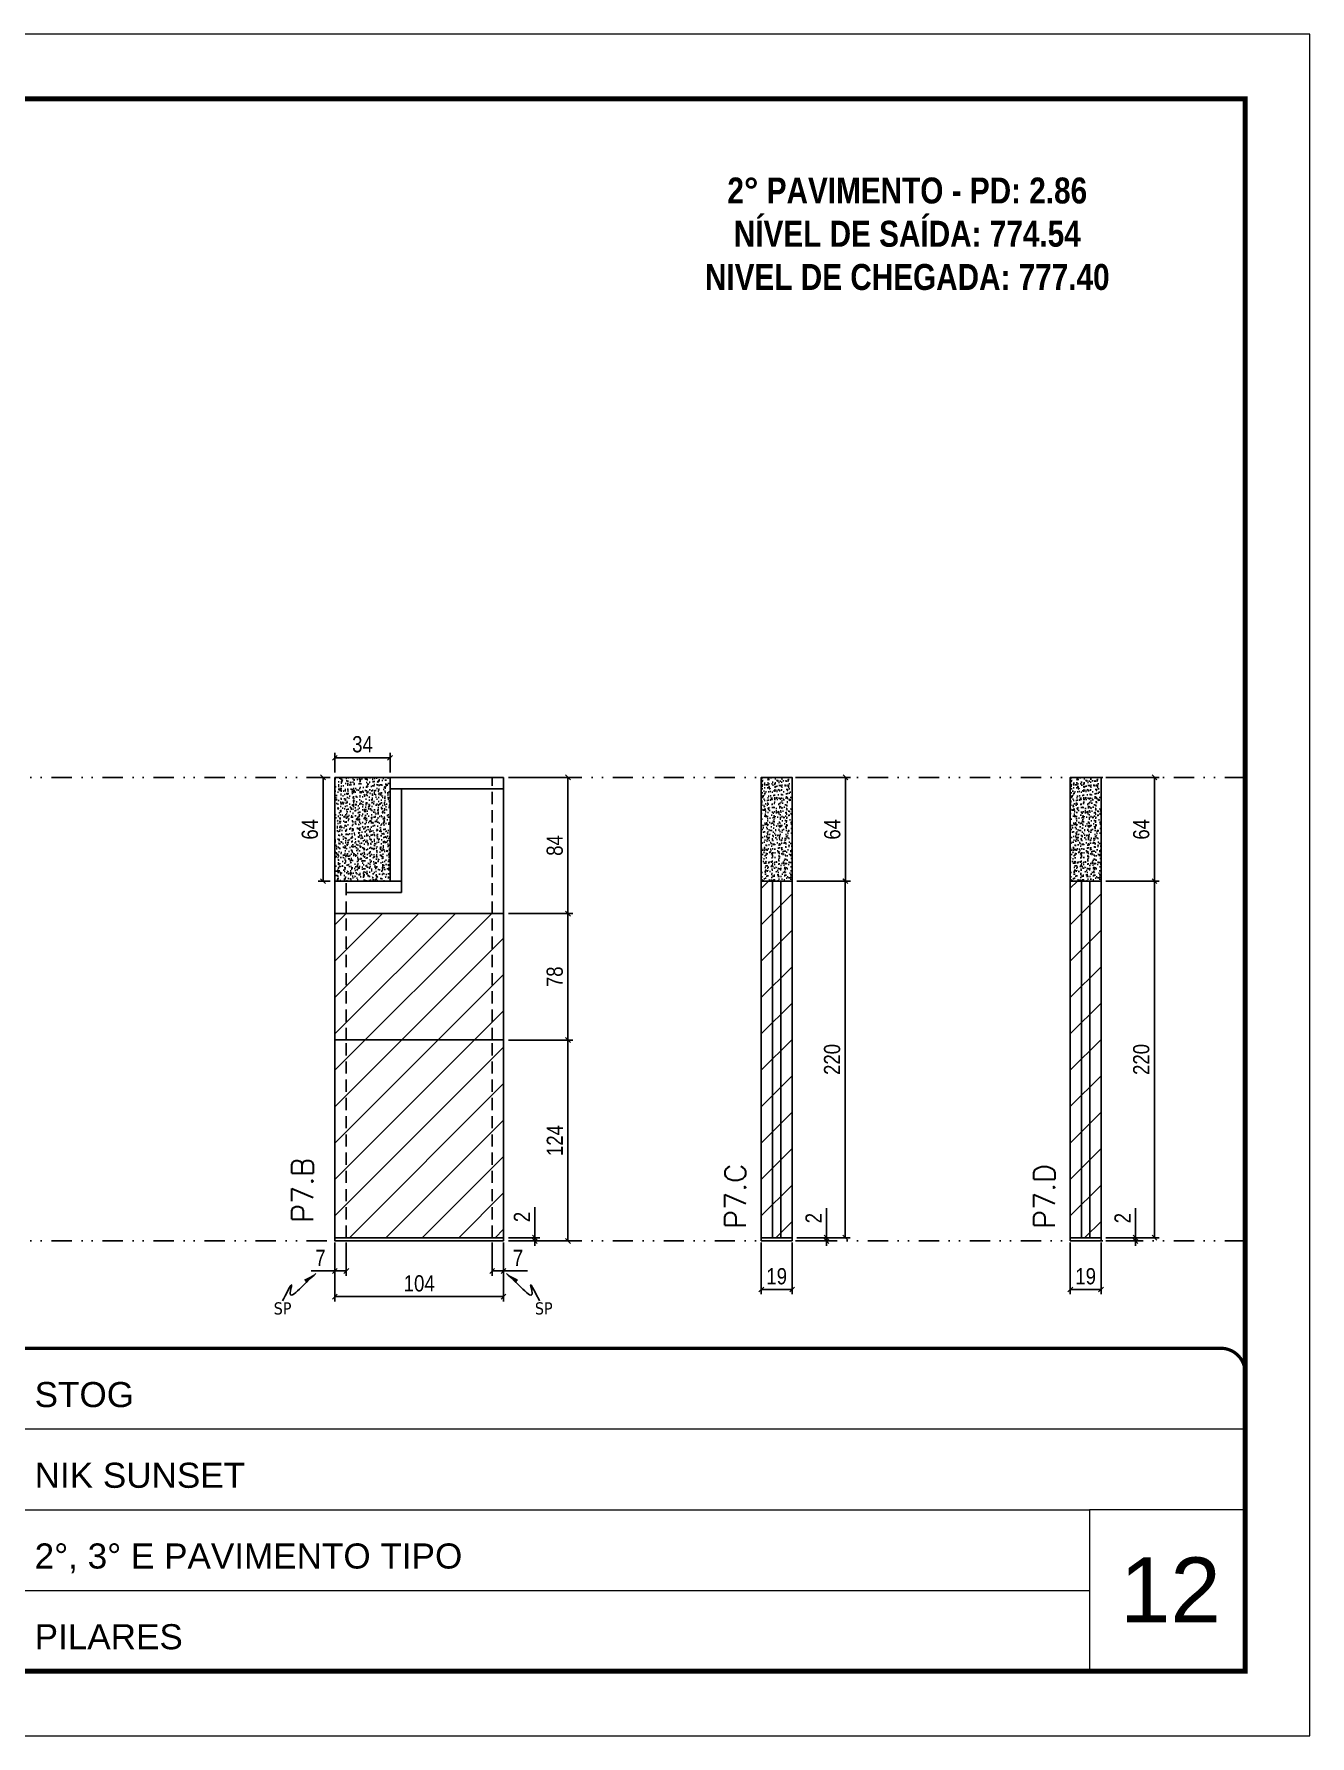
# Model space of a CAD drawing. Extents: x 808 to 7089, y -98 to 17032.
# Drawn here: x 6275 to 7062, y 13685 to 14735 of the extents above; entities that cross this region are included whole.
import ezdxf

# ---------------------------------------------------------------- set-up
doc = ezdxf.new("R2010")
doc.units = 0
for name, pattern in [('CONTINUO', [0]), ('DASHED', [0.75, 0.5, -0.25]), ('DIVIDE2', [0.625, 0.25, -0.125, 0, -0.125, 0, -0.125]), ('HIDDEN', [0.375, 0.25, -0.125])]:
    doc.linetypes.add(name, pattern=pattern)
for name, color, linetype, lineweight in [('CARIMBO', 255, 'Continuous', 9), ('Folhas', 255, 'Continuous', 9), ('REAPROVEITAMENTO', 251, 'Continuous', 9), ('SARRAFO DE PRESSAO', 251, 'DASHED', 9), ('Texto Seção', 7, 'Continuous', 15)]:
    doc.layers.add(name, color=color, linetype=linetype, lineweight=lineweight)
for name, color, linetype in [('COTA', 241, 'Continuous'), ('NOMENCLATURA', 7, 'Continuous'), ('Nível', 160, 'Continuous'), ('Painéis', 200, 'Continuous'), ('SARR_2.2x7', 40, 'Continuous'), ('Sarrafo de Pressão', 42, 'HIDDEN'), ('texto', 7, 'Continuous')]:
    doc.layers.add(name, color=color, linetype=linetype)
doc.styles.add('ARIAL', font='arial.ttf')
doc.styles.add('COTA TECNICA', font='techl___.ttf', dxfattribs={"height": 10})
doc.styles.add('COTA TECNICA-50', font='techl___.ttf', dxfattribs={"height": 10})
doc.styles.add('REGUA-120', font='ROMANS.shx', dxfattribs={"height": 15})
doc.styles.add('ROMANC', font='techb___.ttf', dxfattribs={"height": 2.5})
doc.styles.get("Standard").update_dxf_attribs({"font": 'arial.ttf'})
doc.dimstyles.new('COTA PAINEL-50', dxfattribs={"dimtxt": 10, "dimasz": 3, "dimexe": 3, "dimexo": 3, "dimgap": 3, "dimtad": 1, "dimdec": 1, "dimzin": 12, "dimdsep": 46, "dimtxsty": 'COTA TECNICA-50', "dimblk1": 'OBLIQUE', "dimblk2": 'OBLIQUE', "dimsah": 1, "dimcen": 0.9, "dimclrd": 4, "dimclre": 4, "dimclrt": 240, "dimadec": 1, "dimazin": 3, "dimtfac": 1, "dimtdec": 1, "dimtmove": 0, "dimatfit": 3, "dimfxl": 1, "dimtolj": 1, "dimtzin": 12, "dimarcsym": 0})
doc.dimstyles.new('PAINEL', dxfattribs={"dimtxt": 10, "dimasz": 3, "dimexe": 3, "dimexo": 3, "dimgap": 3, "dimtad": 1, "dimdec": 1, "dimzin": 12, "dimdsep": 46, "dimtxsty": 'COTA TECNICA', "dimblk1": 'OBLIQUE', "dimblk2": 'OBLIQUE', "dimsah": 1, "dimcen": 0.9, "dimclrd": 4, "dimclre": 4, "dimclrt": 240, "dimadec": 1, "dimazin": 3, "dimtfac": 1, "dimtdec": 1, "dimtmove": 0, "dimatfit": 3, "dimfxl": 1, "dimtolj": 1, "dimtzin": 12, "dimarcsym": 0})
doc.dimstyles.get("Standard").update_dxf_attribs({"dimtxt": 0.18, "dimasz": 0.18, "dimexe": 0.18, "dimexo": 0.0625, "dimgap": 0.09, "dimtad": 0, "dimtih": 1, "dimtoh": 1, "dimdec": 4, "dimzin": 0, "dimdsep": 46, "dimtxsty": 'Standard', "dimcen": 0.09, "dimadec": 0, "dimazin": 0, "dimtfac": 1, "dimtdec": 4, "dimtofl": 0, "dimtmove": 0, "dimatfit": 3, "dimfxl": 1, "dimtolj": 1, "dimtzin": 0, "dimarcsym": 0})

# ---------------------------------------------------------------- blocks, each defined once
blk = doc.blocks.new('9999999999')
at = {"color": 30, "linetype": 'CONTINUO'}
for p, q in [((98564.6, 34379.6), (99584, 34379.6)), ((98564.6, 34329.8), (99488, 34329.8)), ((99584, 34329.8), (99488, 34329.8)), ((99488, 34329.8), (99488, 34230.2)), ((98564.6, 34280), (99488, 34280))]:
    blk.add_line(p, q, dxfattribs=at)
at = {"color": 30, "linetype": 'CONTINUO', "const_width": 2}
blk.add_lwpolyline([(99584, 34230.2), (99584, 34414.4, 0.414214), (99569, 34429.4), (98229, 34429.4, 0.414214), (98214, 34414.4), (98214, 34245.2, 0.414214), (98229, 34230.2), (99584, 34230.2)], format="xyb", dxfattribs=at)
at = {"layer": 'Folhas'}
blk.add_lwpolyline([(98139, 34190.2), (99624, 34190.2), (99624, 35240.2), (98139, 35240.2)], close=True, dxfattribs=at)
at = {"layer": 'Folhas', "color": 30, "const_width": 3}
blk.add_lwpolyline([(98214, 34230.2), (99584, 34230.2), (99584, 35200.2), (98214, 35200.2)], close=True, dxfattribs=at)
at = {"color": 7, "linetype": 'Continuous', "ltscale": 5, "style": 'ARIAL'}
for s, height, p in [('STOG', 15.48, (98837.7, 34393.1)), ('NIK SUNSET', 15.48, (98837.7, 34343.3)), ('2°, 3° E PAVIMENTO TIPO', 15.483, (98837.7, 34293.5)), ('PILARES', 15.48, (98837.7, 34243.7))]:
    blk.add_text(s, height=height, dxfattribs=at).set_placement(p)
blk = doc.blocks.new('_Oblique')
at = {"color": 0, "linetype": 'ByBlock', "lineweight": -2}
blk.add_line((-0.5, -0.5), (0.5, 0.5), dxfattribs=at)
blk = doc.blocks.new('*D1238')
at = {"layer": 'COTA', "color": 4, "lineweight": -2, "transparency": 16777216}
for p, q in [((6913.9, 13989.7), (6913.9, 13957.8)), ((6932.9, 13989.7), (6932.9, 13957.8)), ((6913.9, 13960.8), (6932.9, 13960.8))]:
    blk.add_line(p, q, dxfattribs=at)
at = {"layer": 'Defpoints', "color": 0, "transparency": 16777216}
for p in [(6913.9, 13992.7), (6932.9, 13992.7), (6932.9, 13960.8)]:
    blk.add_point(p, dxfattribs=at)
at = {"layer": 'COTA', "color": 4, "lineweight": -2, "transparency": 16777216, "xscale": 3, "yscale": 3, "zscale": 3, "rotation": 180}
blk.add_blockref('_Oblique', (6913.9, 13960.8), dxfattribs=at)
at = {"layer": 'COTA', "color": 4, "lineweight": -2, "transparency": 16777216, "xscale": 3, "yscale": 3, "zscale": 3}
blk.add_blockref('_Oblique', (6932.9, 13960.8), dxfattribs=at)
at = {"layer": 'COTA', "color": 240, "transparency": 16777216, "insert": (6923.4, 13968.9), "char_height": 10, "attachment_point": 5, "style": 'COTA TECNICA'}
blk.add_mtext('\\A1;19', dxfattribs=at)
blk = doc.blocks.new('*D1239')
at = {"layer": 'COTA', "color": 4, "lineweight": -2, "transparency": 16777216}
for p, q in [((6954.1, 13992.7), (6954.1, 14010.9)), ((6935.9, 13992.7), (6957.1, 13992.7)), ((6935.9, 13990.7), (6957.1, 13990.7)), ((6954.1, 13990.7), (6954.1, 13992.7)), ((6954.1, 13990.7), (6954.1, 13987.7))]:
    blk.add_line(p, q, dxfattribs=at)
at = {"layer": 'Defpoints', "color": 0, "transparency": 16777216}
for p in [(6932.9, 13992.7), (6932.9, 13990.7), (6954.1, 13992.7)]:
    blk.add_point(p, dxfattribs=at)
at = {"layer": 'COTA', "color": 4, "lineweight": -2, "transparency": 16777216, "xscale": 3, "yscale": 3, "zscale": 3}
for p, rotation in [((6954.1, 13992.7), 270), ((6954.1, 13990.7), 90)]:
    blk.add_blockref('_Oblique', p, dxfattribs=dict(at, rotation=rotation))
at = {"layer": 'COTA', "color": 240, "transparency": 16777216, "insert": (6946.1, 14004.8), "char_height": 10, "attachment_point": 5, "rotation": 90, "style": 'COTA TECNICA-50'}
blk.add_mtext('\\A1;2', dxfattribs=at)
blk = doc.blocks.new('*D1974')
at = {"layer": 'COTA', "color": 4, "linetype": 'ByBlock', "lineweight": -2, "transparency": 16777216}
for p, q in [((6935.9, 14276.7), (6968.8, 14276.7)), ((6965.8, 14276.7), (6965.8, 14212.7)), ((6935.9, 14212.7), (6968.8, 14212.7))]:
    blk.add_line(p, q, dxfattribs=at)
at = {"layer": 'Defpoints', "color": 0, "linetype": 'ByBlock', "transparency": 16777216}
for p in [(6932.9, 14276.7), (6932.9, 14212.7), (6965.8, 14212.7)]:
    blk.add_point(p, dxfattribs=at)
at = {"layer": 'COTA', "color": 4, "linetype": 'ByBlock', "lineweight": -2, "transparency": 16777216, "xscale": 3, "yscale": 3, "zscale": 3}
for p, rotation in [((6965.8, 14276.7), 90), ((6965.8, 14212.7), 270)]:
    blk.add_blockref('_Oblique', p, dxfattribs=dict(at, rotation=rotation))
at = {"layer": 'COTA', "color": 240, "linetype": 'ByBlock', "transparency": 16777216, "insert": (6957.7, 14244.7), "char_height": 10, "attachment_point": 5, "rotation": 90, "style": 'COTA TECNICA'}
blk.add_mtext('\\A1;64', dxfattribs=at)
blk = doc.blocks.new('*D1975')
at = {"layer": 'COTA', "color": 4, "lineweight": -2, "transparency": 16777216}
for p, q in [((6935.9, 14212.7), (6968.8, 14212.7)), ((6965.8, 13992.7), (6965.8, 14212.7)), ((6935.9, 13992.7), (6968.8, 13992.7))]:
    blk.add_line(p, q, dxfattribs=at)
at = {"layer": 'Defpoints', "color": 0, "transparency": 16777216}
for p in [(6932.9, 14212.7), (6965.8, 14212.7), (6932.9, 13992.7)]:
    blk.add_point(p, dxfattribs=at)
at = {"layer": 'COTA', "color": 4, "lineweight": -2, "transparency": 16777216, "xscale": 3, "yscale": 3, "zscale": 3}
for p, rotation in [((6965.8, 14212.7), 90), ((6965.8, 13992.7), 270)]:
    blk.add_blockref('_Oblique', p, dxfattribs=dict(at, rotation=rotation))
at = {"layer": 'COTA', "color": 240, "transparency": 16777216, "insert": (6957.7, 14102.7), "char_height": 10, "attachment_point": 5, "rotation": 90, "style": 'COTA TECNICA-50'}
blk.add_mtext('\\A1;220', dxfattribs=at)
blk = doc.blocks.new('*D1240')
at = {"layer": 'COTA', "color": 4, "lineweight": -2, "transparency": 16777216}
for p, q in [((6723.4, 13989.7), (6723.4, 13957.8)), ((6742.4, 13989.7), (6742.4, 13957.8)), ((6723.4, 13960.8), (6742.4, 13960.8))]:
    blk.add_line(p, q, dxfattribs=at)
at = {"layer": 'Defpoints', "color": 0, "transparency": 16777216}
for p in [(6723.4, 13992.7), (6742.4, 13992.7), (6742.4, 13960.8)]:
    blk.add_point(p, dxfattribs=at)
at = {"layer": 'COTA', "color": 4, "lineweight": -2, "transparency": 16777216, "xscale": 3, "yscale": 3, "zscale": 3, "rotation": 180}
blk.add_blockref('_Oblique', (6723.4, 13960.8), dxfattribs=at)
at = {"layer": 'COTA', "color": 4, "lineweight": -2, "transparency": 16777216, "xscale": 3, "yscale": 3, "zscale": 3}
blk.add_blockref('_Oblique', (6742.4, 13960.8), dxfattribs=at)
at = {"layer": 'COTA', "color": 240, "transparency": 16777216, "insert": (6732.9, 13968.9), "char_height": 10, "attachment_point": 5, "style": 'COTA TECNICA'}
blk.add_mtext('\\A1;19', dxfattribs=at)
blk = doc.blocks.new('*D1241')
at = {"layer": 'COTA', "color": 4, "lineweight": -2, "transparency": 16777216}
for p, q in [((6745.4, 14212.7), (6778.2, 14212.7)), ((6775.2, 13992.7), (6775.2, 14212.7)), ((6745.4, 13992.7), (6778.2, 13992.7))]:
    blk.add_line(p, q, dxfattribs=at)
at = {"layer": 'Defpoints', "color": 0, "transparency": 16777216}
for p in [(6742.4, 14212.7), (6775.2, 14212.7), (6742.4, 13992.7)]:
    blk.add_point(p, dxfattribs=at)
at = {"layer": 'COTA', "color": 4, "lineweight": -2, "transparency": 16777216, "xscale": 3, "yscale": 3, "zscale": 3}
for p, rotation in [((6775.2, 14212.7), 90), ((6775.2, 13992.7), 270)]:
    blk.add_blockref('_Oblique', p, dxfattribs=dict(at, rotation=rotation))
at = {"layer": 'COTA', "color": 240, "transparency": 16777216, "insert": (6767.1, 14102.7), "char_height": 10, "attachment_point": 5, "rotation": 90, "style": 'COTA TECNICA'}
blk.add_mtext('\\A1;220', dxfattribs=at)
blk = doc.blocks.new('*D1242')
at = {"layer": 'COTA', "color": 4, "lineweight": -2, "transparency": 16777216}
for p, q in [((6763.6, 13992.7), (6763.6, 14010.9)), ((6745.4, 13992.7), (6766.6, 13992.7)), ((6745.4, 13990.7), (6766.6, 13990.7)), ((6763.6, 13990.7), (6763.6, 13992.7)), ((6763.6, 13990.7), (6763.6, 13987.7))]:
    blk.add_line(p, q, dxfattribs=at)
at = {"layer": 'Defpoints', "color": 0, "transparency": 16777216}
for p in [(6742.4, 13992.7), (6742.4, 13990.7), (6763.6, 13992.7)]:
    blk.add_point(p, dxfattribs=at)
at = {"layer": 'COTA', "color": 4, "lineweight": -2, "transparency": 16777216, "xscale": 3, "yscale": 3, "zscale": 3}
for p, rotation in [((6763.6, 13992.7), 270), ((6763.6, 13990.7), 90)]:
    blk.add_blockref('_Oblique', p, dxfattribs=dict(at, rotation=rotation))
at = {"layer": 'COTA', "color": 240, "transparency": 16777216, "insert": (6755.6, 14004.8), "char_height": 10, "attachment_point": 5, "rotation": 90, "style": 'COTA TECNICA-50'}
blk.add_mtext('\\A1;2', dxfattribs=at)
blk = doc.blocks.new('*D1243')
at = {"layer": 'COTA', "color": 4, "lineweight": -2, "transparency": 16777216}
for p, q in [((6460.5, 13989.7), (6460.5, 13953.4)), ((6564.5, 13989.7), (6564.5, 13953.4)), ((6460.5, 13956.4), (6564.5, 13956.4))]:
    blk.add_line(p, q, dxfattribs=at)
at = {"layer": 'Defpoints', "color": 0, "transparency": 16777216}
for p in [(6460.5, 13992.7), (6564.5, 13992.7), (6564.5, 13956.4)]:
    blk.add_point(p, dxfattribs=at)
at = {"layer": 'COTA', "color": 4, "lineweight": -2, "transparency": 16777216, "xscale": 3, "yscale": 3, "zscale": 3, "rotation": 180}
blk.add_blockref('_Oblique', (6460.5, 13956.4), dxfattribs=at)
at = {"layer": 'COTA', "color": 4, "lineweight": -2, "transparency": 16777216, "xscale": 3, "yscale": 3, "zscale": 3}
blk.add_blockref('_Oblique', (6564.5, 13956.4), dxfattribs=at)
at = {"layer": 'COTA', "color": 240, "transparency": 16777216, "insert": (6512.5, 13964.5), "char_height": 10, "attachment_point": 5, "style": 'COTA TECNICA'}
blk.add_mtext('\\A1;104', dxfattribs=at)
blk = doc.blocks.new('*D1244')
at = {"layer": 'COTA', "color": 4, "lineweight": -2, "transparency": 16777216}
for p, q in [((6460.5, 13987.7), (6460.5, 13969.2)), ((6467.5, 13989.7), (6467.5, 13969.2)), ((6460.5, 13972.2), (6445.8, 13972.2)), ((6467.5, 13972.2), (6460.5, 13972.2))]:
    blk.add_line(p, q, dxfattribs=at)
at = {"layer": 'Defpoints', "color": 0, "transparency": 16777216}
for p in [(6460.5, 13990.7), (6467.5, 13992.7), (6460.5, 13972.2)]:
    blk.add_point(p, dxfattribs=at)
at = {"layer": 'COTA', "color": 4, "lineweight": -2, "transparency": 16777216, "xscale": 3, "yscale": 3, "zscale": 3, "rotation": 180}
blk.add_blockref('_Oblique', (6460.5, 13972.2), dxfattribs=at)
at = {"layer": 'COTA', "color": 4, "lineweight": -2, "transparency": 16777216, "xscale": 3, "yscale": 3, "zscale": 3}
blk.add_blockref('_Oblique', (6467.5, 13972.2), dxfattribs=at)
at = {"layer": 'COTA', "color": 240, "transparency": 16777216, "insert": (6451.6, 13980.3), "char_height": 10, "attachment_point": 5, "style": 'COTA TECNICA-50'}
blk.add_mtext('\\A1;7', dxfattribs=at)
blk = doc.blocks.new('*D1245')
at = {"layer": 'COTA', "color": 4, "lineweight": -2, "transparency": 16777216}
for p, q in [((6557.5, 13989.7), (6557.5, 13969.2)), ((6564.5, 13987.7), (6564.5, 13969.2)), ((6557.5, 13972.2), (6564.5, 13972.2)), ((6564.5, 13972.2), (6579.2, 13972.2))]:
    blk.add_line(p, q, dxfattribs=at)
at = {"layer": 'Defpoints', "color": 0, "transparency": 16777216}
for p in [(6557.5, 13992.7), (6564.5, 13990.7), (6564.5, 13972.2)]:
    blk.add_point(p, dxfattribs=at)
at = {"layer": 'COTA', "color": 4, "lineweight": -2, "transparency": 16777216, "xscale": 3, "yscale": 3, "zscale": 3, "rotation": 180}
blk.add_blockref('_Oblique', (6557.5, 13972.2), dxfattribs=at)
at = {"layer": 'COTA', "color": 4, "lineweight": -2, "transparency": 16777216, "xscale": 3, "yscale": 3, "zscale": 3}
blk.add_blockref('_Oblique', (6564.5, 13972.2), dxfattribs=at)
at = {"layer": 'COTA', "color": 240, "transparency": 16777216, "insert": (6573.4, 13980.3), "char_height": 10, "attachment_point": 5, "style": 'COTA TECNICA-50'}
blk.add_mtext('\\A1;7', dxfattribs=at)
blk = doc.blocks.new('*D1246')
at = {"layer": 'COTA', "color": 4, "linetype": 'ByBlock', "lineweight": -2, "transparency": 16777216}
for p, q in [((6567.5, 14114.7), (6607.2, 14114.7)), ((6604.2, 13990.7), (6604.2, 14114.7)), ((6567.5, 13990.7), (6607.2, 13990.7))]:
    blk.add_line(p, q, dxfattribs=at)
at = {"layer": 'Defpoints', "color": 0, "linetype": 'ByBlock', "transparency": 16777216}
for p in [(6564.5, 14114.7), (6604.2, 14114.7), (6564.5, 13990.7)]:
    blk.add_point(p, dxfattribs=at)
at = {"layer": 'COTA', "color": 4, "linetype": 'ByBlock', "lineweight": -2, "transparency": 16777216, "xscale": 3, "yscale": 3, "zscale": 3}
for p, rotation in [((6604.2, 14114.7), 90), ((6604.2, 13990.7), 270)]:
    blk.add_blockref('_Oblique', p, dxfattribs=dict(at, rotation=rotation))
at = {"layer": 'COTA', "color": 240, "linetype": 'ByBlock', "transparency": 16777216, "insert": (6596.1, 14052.7), "char_height": 10, "attachment_point": 5, "rotation": 90, "style": 'COTA TECNICA'}
blk.add_mtext('\\A1;124', dxfattribs=at)
blk = doc.blocks.new('*D1247')
at = {"layer": 'COTA', "color": 4, "lineweight": -2, "transparency": 16777216}
for p, q in [((6583.8, 13992.7), (6583.8, 14011.5)), ((6567.5, 13992.7), (6586.8, 13992.7)), ((6567.5, 13990.7), (6586.8, 13990.7)), ((6583.8, 13990.7), (6583.8, 13992.7)), ((6583.8, 13990.7), (6583.8, 13987.7))]:
    blk.add_line(p, q, dxfattribs=at)
at = {"layer": 'Defpoints', "color": 0, "transparency": 16777216}
for p in [(6564.5, 13992.7), (6564.5, 13990.7), (6583.8, 13990.7)]:
    blk.add_point(p, dxfattribs=at)
at = {"layer": 'COTA', "color": 4, "lineweight": -2, "transparency": 16777216, "xscale": 3, "yscale": 3, "zscale": 3}
for p, rotation in [((6583.8, 13992.7), 270), ((6583.8, 13990.7), 90)]:
    blk.add_blockref('_Oblique', p, dxfattribs=dict(at, rotation=rotation))
at = {"layer": 'COTA', "color": 240, "transparency": 16777216, "insert": (6575.8, 14005.5), "char_height": 10, "attachment_point": 5, "rotation": 90, "style": 'COTA TECNICA-50'}
blk.add_mtext('\\A1;2', dxfattribs=at)
blk = doc.blocks.new('*D1248')
at = {"layer": 'COTA', "color": 4, "linetype": 'ByBlock', "lineweight": -2, "transparency": 16777216}
for p, q in [((6567.5, 14114.7), (6607.2, 14114.7)), ((6604.2, 13990.7), (6604.2, 14114.7)), ((6567.5, 13990.7), (6607.2, 13990.7))]:
    blk.add_line(p, q, dxfattribs=at)
at = {"layer": 'Defpoints', "color": 0, "linetype": 'ByBlock', "transparency": 16777216}
for p in [(6564.5, 14114.7), (6604.2, 14114.7), (6564.5, 13990.7)]:
    blk.add_point(p, dxfattribs=at)
at = {"layer": 'COTA', "color": 4, "linetype": 'ByBlock', "lineweight": -2, "transparency": 16777216, "xscale": 3, "yscale": 3, "zscale": 3}
for p, rotation in [((6604.2, 14114.7), 90), ((6604.2, 13990.7), 270)]:
    blk.add_blockref('_Oblique', p, dxfattribs=dict(at, rotation=rotation))
at = {"layer": 'COTA', "color": 240, "linetype": 'ByBlock', "transparency": 16777216, "insert": (6596.1, 14052.7), "char_height": 10, "attachment_point": 5, "rotation": 90, "style": 'COTA TECNICA'}
blk.add_mtext('\\A1;124', dxfattribs=at)
blk = doc.blocks.new('*D1249')
at = {"layer": 'COTA', "color": 4, "lineweight": -2, "transparency": 16777216}
for p, q in [((6567.5, 14192.7), (6607.2, 14192.7)), ((6604.2, 14114.7), (6604.2, 14192.7)), ((6567.5, 14114.7), (6607.2, 14114.7))]:
    blk.add_line(p, q, dxfattribs=at)
at = {"layer": 'Defpoints', "color": 0, "transparency": 16777216}
for p in [(6564.5, 14192.7), (6604.2, 14192.7), (6564.5, 14114.7)]:
    blk.add_point(p, dxfattribs=at)
at = {"layer": 'COTA', "color": 4, "lineweight": -2, "transparency": 16777216, "xscale": 3, "yscale": 3, "zscale": 3}
for p, rotation in [((6604.2, 14192.7), 90), ((6604.2, 14114.7), 270)]:
    blk.add_blockref('_Oblique', p, dxfattribs=dict(at, rotation=rotation))
at = {"layer": 'COTA', "color": 240, "transparency": 16777216, "insert": (6596.1, 14153.7), "char_height": 10, "attachment_point": 5, "rotation": 90, "style": 'COTA TECNICA-50'}
blk.add_mtext('\\A1;78', dxfattribs=at)
blk = doc.blocks.new('*D1250')
at = {"layer": 'COTA', "color": 4, "lineweight": -2, "transparency": 16777216}
for p, q in [((6567.5, 14276.7), (6607.2, 14276.7)), ((6604.2, 14192.7), (6604.2, 14276.7)), ((6567.5, 14192.7), (6607.2, 14192.7))]:
    blk.add_line(p, q, dxfattribs=at)
at = {"layer": 'Defpoints', "color": 0, "transparency": 16777216}
for p in [(6564.5, 14276.7), (6604.2, 14276.7), (6564.5, 14192.7)]:
    blk.add_point(p, dxfattribs=at)
at = {"layer": 'COTA', "color": 4, "lineweight": -2, "transparency": 16777216, "xscale": 3, "yscale": 3, "zscale": 3}
for p, rotation in [((6604.2, 14276.7), 90), ((6604.2, 14192.7), 270)]:
    blk.add_blockref('_Oblique', p, dxfattribs=dict(at, rotation=rotation))
at = {"layer": 'COTA', "color": 240, "transparency": 16777216, "insert": (6596.1, 14234.7), "char_height": 10, "attachment_point": 5, "rotation": 90, "style": 'COTA TECNICA-50'}
blk.add_mtext('\\A1;84', dxfattribs=at)
blk = doc.blocks.new('*D1251')
at = {"layer": 'COTA', "color": 4, "lineweight": -2, "transparency": 16777216}
for p, q in [((6460.5, 14279.7), (6460.5, 14291.8)), ((6494.5, 14279.7), (6494.5, 14291.8)), ((6494.5, 14288.8), (6460.5, 14288.8))]:
    blk.add_line(p, q, dxfattribs=at)
at = {"layer": 'Defpoints', "color": 0, "transparency": 16777216}
for p in [(6460.5, 14288.8), (6460.5, 14276.7), (6494.5, 14276.7)]:
    blk.add_point(p, dxfattribs=at)
at = {"layer": 'COTA', "color": 4, "lineweight": -2, "transparency": 16777216, "xscale": 3, "yscale": 3, "zscale": 3, "rotation": 180}
blk.add_blockref('_Oblique', (6460.5, 14288.8), dxfattribs=at)
at = {"layer": 'COTA', "color": 4, "lineweight": -2, "transparency": 16777216, "xscale": 3, "yscale": 3, "zscale": 3}
blk.add_blockref('_Oblique', (6494.5, 14288.8), dxfattribs=at)
at = {"layer": 'COTA', "color": 240, "transparency": 16777216, "insert": (6477.5, 14297.1), "char_height": 10, "attachment_point": 5, "style": 'COTA TECNICA-50'}
blk.add_mtext('\\A1;34', dxfattribs=at)
blk = doc.blocks.new('*D1252')
at = {"layer": 'COTA', "color": 4, "lineweight": -2, "transparency": 16777216}
for p, q in [((6457.5, 14276.7), (6450.2, 14276.7)), ((6453.2, 14276.7), (6453.2, 14212.7)), ((6457.5, 14212.7), (6450.2, 14212.7))]:
    blk.add_line(p, q, dxfattribs=at)
at = {"layer": 'Defpoints', "color": 0, "transparency": 16777216}
for p in [(6460.5, 14276.7), (6453.2, 14212.7), (6460.5, 14212.7)]:
    blk.add_point(p, dxfattribs=at)
at = {"layer": 'COTA', "color": 4, "lineweight": -2, "transparency": 16777216, "xscale": 3, "yscale": 3, "zscale": 3}
for p, rotation in [((6453.2, 14276.7), 90), ((6453.2, 14212.7), 270)]:
    blk.add_blockref('_Oblique', p, dxfattribs=dict(at, rotation=rotation))
at = {"layer": 'COTA', "color": 240, "transparency": 16777216, "insert": (6445.1, 14244.7), "char_height": 10, "attachment_point": 5, "rotation": 90, "style": 'COTA TECNICA'}
blk.add_mtext('\\A1;64', dxfattribs=at)
blk = doc.blocks.new('*D1976')
at = {"layer": 'COTA', "color": 4, "linetype": 'ByBlock', "lineweight": -2, "transparency": 16777216}
for p, q in [((6745.4, 14276.7), (6778.3, 14276.7)), ((6775.3, 14276.7), (6775.3, 14212.7)), ((6745.4, 14212.7), (6778.3, 14212.7))]:
    blk.add_line(p, q, dxfattribs=at)
at = {"layer": 'Defpoints', "color": 0, "linetype": 'ByBlock', "transparency": 16777216}
for p in [(6742.4, 14276.7), (6742.4, 14212.7), (6775.3, 14212.7)]:
    blk.add_point(p, dxfattribs=at)
at = {"layer": 'COTA', "color": 4, "linetype": 'ByBlock', "lineweight": -2, "transparency": 16777216, "xscale": 3, "yscale": 3, "zscale": 3}
for p, rotation in [((6775.3, 14276.7), 90), ((6775.3, 14212.7), 270)]:
    blk.add_blockref('_Oblique', p, dxfattribs=dict(at, rotation=rotation))
at = {"layer": 'COTA', "color": 240, "linetype": 'ByBlock', "transparency": 16777216, "insert": (6767.2, 14244.7), "char_height": 10, "attachment_point": 5, "rotation": 90, "style": 'COTA TECNICA'}
blk.add_mtext('\\A1;64', dxfattribs=at)

msp = doc.modelspace()

# ---------------------------------------------------------------- hatches: boundary and pattern name
at = {"layer": 'COTA', "linetype": 'ByBlock'}
h = msp.add_hatch(dxfattribs=at)
h.set_pattern_fill('AR-CONC', color=256, scale=0.03)
h.set_pattern_definition([(50, (-2322.2415, 10164.7484), (5.46554, -0.4781726), [0.5715, -6.2865]), (355, (-2322.2415, 10164.7484), (-1.0573026, 5.7317054), [0.4572, -5.0292175]), (100.451445, (-2321.786, 10164.7086), (4.4082374, 5.2535326), [0.4857003, -5.3427073]), (46.1842, (-2322.2415, 10166.2724), (8.132371, -1.26127), [0.85725, -9.42975]), (96.63556, (-2321.564, 10166.167), (7.122124, 7.422784), [0.728551, -8.014068]), (351.18415, (-2322.2415, 10166.272), (7.122124, 7.422784), [0.685799, -7.543792]), (21, (-2321.4795, 10165.8914), (4.5484317, -3.067956), [0.5715, -6.2865]), (326, (-2321.4795, 10165.8914), (1.854061, 5.525639), [0.4572, -5.0292]), (71.451445, (-2321.1005, 10165.636), (6.4024926, 2.457683), [0.4857003, -5.342698]), (37.5, (-2322.2415, 10164.7484), (0.0926581, 2.53665117), [0, -4.96824, 0, -5.1054, 0, -5.04825]), (7.5, (-2322.2415, 10164.7484), (2.0045899, 3.00541724), [0, -2.91084, 0, -4.85394, 0, -1.92405]), (327.5, (-2323.9408, 10164.7484), (4.06771786, -0.1718623), [0, -1.905, 0, -5.9436, 0, -7.8867]), (317.5, (-2324.7028, 10164.7484), (4.4438754, 0.7627947), [0, -2.4765, 0, -3.94716, 0, -5.6007])])
h.paths.add_polyline_path([(6494.51, 14276.74), (6494.51, 14212.74), (6460.51, 14212.74), (6460.51, 14276.74)])
h = msp.add_hatch(dxfattribs=at)
h.set_pattern_fill('AR-CONC', color=256, scale=0.03)
h.set_pattern_definition([(50, (-2365.708, 10164.7484), (5.46554, -0.4781726), [0.5715, -6.2865]), (355, (-2365.708, 10164.7484), (-1.0573026, 5.7317054), [0.4572, -5.0292175]), (100.451445, (-2365.2527, 10164.7086), (4.4082374, 5.2535326), [0.4857003, -5.3427073]), (46.1842, (-2365.708, 10166.2724), (8.132371, -1.26127), [0.85725, -9.42975]), (96.63556, (-2365.0305, 10166.167), (7.122124, 7.422784), [0.728551, -8.014068]), (351.18415, (-2365.708, 10166.272), (7.122124, 7.422784), [0.685799, -7.543792]), (21, (-2364.946, 10165.8914), (4.5484317, -3.067956), [0.5715, -6.2865]), (326, (-2364.946, 10165.8914), (1.854061, 5.525639), [0.4572, -5.0292]), (71.451445, (-2364.567, 10165.636), (6.4024926, 2.457683), [0.4857003, -5.342698]), (37.5, (-2365.7081, 10164.7484), (0.0926581, 2.53665117), [0, -4.96824, 0, -5.1054, 0, -5.04825]), (7.5, (-2365.7081, 10164.7484), (2.0045899, 3.00541724), [0, -2.91084, 0, -4.85394, 0, -1.92405]), (327.5, (-2367.4074, 10164.7484), (4.06771786, -0.1718623), [0, -1.905, 0, -5.9436, 0, -7.8867]), (317.5, (-2368.1694, 10164.7484), (4.4438754, 0.7627947), [0, -2.4765, 0, -3.94716, 0, -5.6007])])
h.paths.add_polyline_path([(6742.41, 14276.74), (6723.41, 14276.74), (6723.41, 14212.72), (6742.41, 14212.72)])
h = msp.add_hatch(dxfattribs=at)
h.set_pattern_fill('AR-CONC', color=256, scale=0.03)
h.set_pattern_definition([(50, (-2175.2183, 10164.7484), (5.46554, -0.4781726), [0.5715, -6.2865]), (355, (-2175.218, 10164.7484), (-1.0573026, 5.7317054), [0.4572, -5.0292175]), (100.451445, (-2174.763, 10164.7086), (4.4082374, 5.2535326), [0.4857003, -5.3427073]), (46.1842, (-2175.218, 10166.2724), (8.132371, -1.26127), [0.85725, -9.42975]), (96.63556, (-2174.5406, 10166.167), (7.122124, 7.422784), [0.728551, -8.014068]), (351.18415, (-2175.218, 10166.272), (7.122124, 7.422784), [0.685799, -7.543792]), (21, (-2174.4563, 10165.8914), (4.5484317, -3.067956), [0.5715, -6.2865]), (326, (-2174.456, 10165.8914), (1.854061, 5.525639), [0.4572, -5.0292]), (71.451445, (-2174.077, 10165.636), (6.4024926, 2.457683), [0.4857003, -5.342698]), (37.5, (-2175.2183, 10164.7484), (0.0926581, 2.53665117), [0, -4.96824, 0, -5.1054, 0, -5.04825]), (7.5, (-2175.2183, 10164.7484), (2.0045899, 3.00541724), [0, -2.91084, 0, -4.85394, 0, -1.92405]), (327.5, (-2176.9175, 10164.7484), (4.06771786, -0.1718623), [0, -1.905, 0, -5.9436, 0, -7.8867]), (317.5, (-2177.6795, 10164.7484), (4.4438754, 0.7627947), [0, -2.4765, 0, -3.94716, 0, -5.6007])])
h.paths.add_polyline_path([(6932.9, 14276.74), (6913.9, 14276.74), (6913.9, 14212.72), (6932.9, 14212.72)])
at = {"layer": 'REAPROVEITAMENTO', "linetype": 'ByBlock'}
h = msp.add_hatch(dxfattribs=at)
h.set_pattern_fill('ANSI31', color=256, scale=5, style=2)
h.set_pattern_definition([(45, (3151.24, 5068.338), (-11.22532, 11.22532), [])])
h.paths.add_polyline_path([(6742.41, 13992.74), (6742.41, 14212.74), (6723.41, 14212.74), (6723.41, 13992.74)])
h = msp.add_hatch(dxfattribs=at)
h.set_pattern_fill('ANSI31', color=256, scale=5, style=2)
h.set_pattern_definition([(45, (3341.73, 5068.362), (-11.22532, 11.22532), [])])
h.paths.add_polyline_path([(6932.9, 13992.76), (6932.9, 14212.76), (6913.9, 14212.76), (6913.9, 13992.76)])
h = msp.add_hatch(dxfattribs=at)
h.set_pattern_fill('ANSI31', color=256, scale=5, style=2)
h.set_pattern_definition([(45, (2888.336, 5068.338), (-11.22532, 11.22532), [])])
h.paths.add_polyline_path([(6564.51, 14192.74), (6460.51, 14192.74), (6460.51, 13992.74), (6564.51, 13992.74)])

# ---------------------------------------------------------------- linework, layer by layer
at = {"layer": 'COTA', "linetype": 'ByBlock'}
for p, q in [((6460.51, 14212.74), (6460.51, 14276.74)), ((6460.51, 14276.74), (6494.51, 14276.74)), ((6564.51, 14276.74), (6564.51, 14276.74))]:
    msp.add_line(p, q, dxfattribs=at)
for points in [[(6723.41, 14212.72), (6742.41, 14212.72), (6742.41, 14276.74), (6723.41, 14276.74)], [(6913.9, 14212.72), (6932.9, 14212.72), (6932.9, 14276.74), (6913.9, 14276.74)]]:
    msp.add_lwpolyline(points, close=True, dxfattribs=at)
at = {"layer": 'Nível', "color": 4, "linetype": 'DIVIDE2', "ltscale": 50}
for p, q in [((5971.34, 14276.74), (7021.67, 14276.74)), ((5971.34, 13990.74), (7021.67, 13990.74))]:
    msp.add_line(p, q, dxfattribs=at)
at = {"layer": 'Painéis'}
for p, q in [((6494.51, 14212.74), (6494.51, 14276.74)), ((6494.51, 14276.74), (6564.51, 14276.74)), ((6564.51, 14276.74), (6564.51, 14114.74)), ((6460.51, 14114.74), (6460.51, 14212.74)), ((6460.51, 14212.74), (6494.51, 14212.74)), ((6723.41, 14212.74), (6723.41, 13992.74)), ((6723.41, 14212.74), (6742.41, 14212.74)), ((6723.41, 14212.74), (6742.41, 14212.74)), ((6742.41, 14212.74), (6742.41, 13992.74)), ((6913.9, 14212.74), (6913.9, 13992.74)), ((6913.9, 14212.74), (6932.9, 14212.74)), ((6932.9, 14212.74), (6932.9, 13992.74)), ((6564.51, 14192.74), (6460.51, 14192.74)), ((6723.41, 13992.74), (6742.41, 13992.74)), ((6723.41, 13992.74), (6742.41, 13992.74)), ((6723.41, 13990.74), (6723.41, 13992.74)), ((6742.41, 13990.74), (6723.41, 13990.74)), ((6742.41, 13992.74), (6742.41, 13990.74)), ((6913.9, 13992.74), (6932.9, 13992.74)), ((6913.9, 13992.74), (6932.9, 13992.74)), ((6913.9, 13990.74), (6913.9, 13992.74)), ((6932.9, 13990.74), (6913.9, 13990.74)), ((6932.9, 13992.74), (6932.9, 13990.74))]:
    msp.add_line(p, q, dxfattribs=at)
for points in [[(6564.51, 14114.74), (6460.51, 14114.74), (6460.51, 13992.74), (6564.51, 13992.74)], [(6564.51, 13990.74), (6460.51, 13990.74), (6460.51, 13992.74), (6564.51, 13992.74)]]:
    msp.add_lwpolyline(points, close=True, dxfattribs=at)
at = {"layer": 'SARR_2.2x7'}
for p, q in [((6564.51, 14269.74), (6494.51, 14269.74)), ((6501.51, 14212.74), (6501.51, 14269.74)), ((6501.51, 14212.74), (6494.51, 14212.74)), ((6501.51, 14212.74), (6501.51, 14205.74)), ((6730.41, 14212.74), (6730.41, 13992.74)), ((6735.41, 14212.74), (6735.41, 13992.74)), ((6920.9, 14212.74), (6920.9, 13992.74)), ((6925.9, 14212.74), (6925.9, 13992.74)), ((6501.51, 14205.74), (6467.51, 14205.74))]:
    msp.add_line(p, q, dxfattribs=at)
at = {"layer": 'Sarrafo de Pressão', "ltscale": 30}
for p, q in [((6557.51, 14192.74), (6557.51, 14276.74)), ((6467.51, 14192.74), (6467.51, 14212.74)), ((6467.51, 14114.74), (6467.51, 14192.74)), ((6557.51, 14114.74), (6557.51, 14192.74)), ((6467.51, 13992.74), (6467.51, 14114.74)), ((6557.51, 13992.74), (6557.51, 14114.74))]:
    msp.add_line(p, q, dxfattribs=at)

# ---------------------------------------------------------------- block references
at = {"layer": 'SARRAFO DE PRESSAO', "color": 6, "linetype": 'ByBlock'}
msp.add_blockref('9999999999', (-92562.31, -20504.88), dxfattribs=at)

# ---------------------------------------------------------------- texts
at = {"layer": 'CARIMBO', "style": 'ARIAL'}
msp.add_text('12', height=40, dxfattribs=at).set_placement((6944.53, 13755.47))
at = {"layer": 'NOMENCLATURA', "color": 2, "insert": (6813.41, 14673.47), "char_height": 16, "attachment_point": 2, "style": 'ROMANC'}
msp.add_mtext_dynamic_manual_height_columns('\\P2° PAVIMENTO - PD: 2.86\\PNÍVEL DE SAÍDA: 774.54\\PNIVEL DE CHEGADA: 777.40', width=328.3607, gutter_width=1, heights=[0], dxfattribs=at)
at = {"layer": 'texto', "color": 0, "char_height": 7.5, "attachment_point": 5}
for insert in [(6428.26, 13949.06), (6589.29, 13949.06)]:
    msp.add_mtext('{\\fTahoma|b0|i0|c0|p34;\\C4;SP}', dxfattribs=dict(at, insert=insert))
at = {"layer": 'Texto Seção', "char_height": 13, "width": 285.3299, "attachment_point": 7, "rotation": 90, "style": 'REGUA-120'}
for s, insert in [('P7.B', (6447.04, 14001.99)), ('P7.C', (6713.96, 13998.15)), ('\\pxt4;P7.D', (6904.45, 13998.15))]:
    msp.add_mtext(s, dxfattribs=dict(at, insert=insert))

# ---------------------------------------------------------------- dimensions: what is measured, and where the dimension line sits
at = {"layer": 'COTA'}
for base, p1, p2, angle, dimstyle, picture, middle in [((6460.51, 14288.83), (6494.51, 14276.74), (6460.51, 14276.74), 180, 'COTA PAINEL-50', '*D1251', (6477.51, 14297.05)), ((6453.23, 14212.74), (6460.51, 14276.74), (6460.51, 14212.74), 90, 'PAINEL', '*D1252', (6445.13, 14244.74)), ((6604.15, 14276.74), (6564.51, 14192.74), (6564.51, 14276.74), 90, 'COTA PAINEL-50', '*D1250', (6596.06, 14234.74)), ((6965.76, 14212.74), (6932.9, 13992.74), (6932.9, 14212.74), 90, 'COTA PAINEL-50', '*D1975', (6957.66, 14102.74)), ((6604.15, 14192.74), (6564.51, 14114.74), (6564.51, 14192.74), 90, 'COTA PAINEL-50', '*D1249', (6596.06, 14153.74)), ((6460.51, 13972.23), (6467.51, 13992.74), (6460.51, 13990.74), 180, 'COTA PAINEL-50', '*D1244', (6451.65, 13980.3))]:
    dim = msp.add_linear_dim(base=base, p1=p1, p2=p2, angle=angle, dimstyle=dimstyle, dxfattribs=at)
    dim.commit()
    dim.dimension.update_dxf_attribs({"geometry": picture, "text_midpoint": middle})
at = {"layer": 'COTA', "linetype": 'ByBlock'}
for base, p1, p2, picture, middle in [((6775.27, 14212.72), (6742.41, 14276.74), (6742.41, 14212.72), '*D1976', (6767.17, 14244.73)), ((6965.76, 14212.72), (6932.9, 14276.74), (6932.9, 14212.72), '*D1974', (6957.66, 14244.73))]:
    dim = msp.add_linear_dim(base=base, p1=p1, p2=p2, angle=90, dimstyle='PAINEL', dxfattribs=at)
    dim.commit()
    dim.dimension.update_dxf_attribs({"geometry": picture, "text_midpoint": middle})
at = {"layer": 'COTA'}
dim = msp.add_linear_dim(base=(6775.23, 14212.74), p1=(6742.41, 13992.74), p2=(6742.41, 14212.74), angle=90, dimstyle='PAINEL', override={"dimarcsym": 2}, dxfattribs=at)
dim.commit()
dim.dimension.update_dxf_attribs({"geometry": '*D1241', "text_midpoint": (6767.13, 14102.74)})
at = {"layer": 'COTA', "linetype": 'ByBlock'}
for picture in ['*D1246', '*D1248']:
    dim = msp.add_aligned_dim(p1=(6564.51, 13990.74), p2=(6564.51, 14114.74), distance=-39.64, dimstyle='PAINEL', dxfattribs=at)
    dim.commit()
    dim.dimension.update_dxf_attribs({"geometry": picture, "text_midpoint": (6596.08, 14052.74)})
at = {"layer": 'COTA'}
for base, p1, p2, picture, middle in [((6583.77, 13990.74), (6564.51, 13992.74), (6564.51, 13990.74), '*D1247', (6583.77, 14005.49)), ((6763.61, 13992.74), (6742.41, 13990.74), (6742.41, 13992.74), '*D1242', (6763.61, 14004.8)), ((6954.1, 13992.74), (6932.9, 13990.74), (6932.9, 13992.74), '*D1239', (6954.1, 14004.8))]:
    dim = msp.add_linear_dim(base=base, p1=p1, p2=p2, angle=90, dimstyle='COTA PAINEL-50', dxfattribs=at)
    dim.commit()
    dim.dimension.update_dxf_attribs({"geometry": picture, "text_midpoint": middle, "dimtype": 160})
for base, p1, p2, picture, middle in [((6564.51, 13956.38), (6460.51, 13992.74), (6564.51, 13992.74), '*D1243', (6512.51, 13964.48)), ((6742.41, 13960.85), (6723.41, 13992.74), (6742.41, 13992.74), '*D1240', (6732.91, 13968.93)), ((6932.9, 13960.85), (6913.9, 13992.74), (6932.9, 13992.74), '*D1238', (6923.4, 13968.93))]:
    dim = msp.add_linear_dim(base=base, p1=p1, p2=p2, dimstyle='PAINEL', override={"dimarcsym": 2}, dxfattribs=at)
    dim.commit()
    dim.dimension.update_dxf_attribs({"geometry": picture, "text_midpoint": middle})
dim = msp.add_linear_dim(base=(6564.51, 13972.23), p1=(6557.51, 13992.74), p2=(6564.51, 13990.74), dimstyle='COTA PAINEL-50', dxfattribs=at)
dim.commit()
dim.dimension.update_dxf_attribs({"geometry": '*D1245', "text_midpoint": (6573.38, 13980.3)})

# ---------------------------------------------------------------- leaders
at = {"layer": 'COTA', "path_type": 1}
for points in [[(6448.68, 13970.56), (6432.9, 13958.72), (6433.82, 13963.53), (6428.27, 13953.75)], [(6566.34, 13970.56), (6582.13, 13958.72), (6581.2, 13963.53), (6586.75, 13953.75)]]:
    msp.add_leader(points, dimstyle='Standard', override={"dimasz": 8}, dxfattribs=at)

doc.saveas('drawing.dxf')
